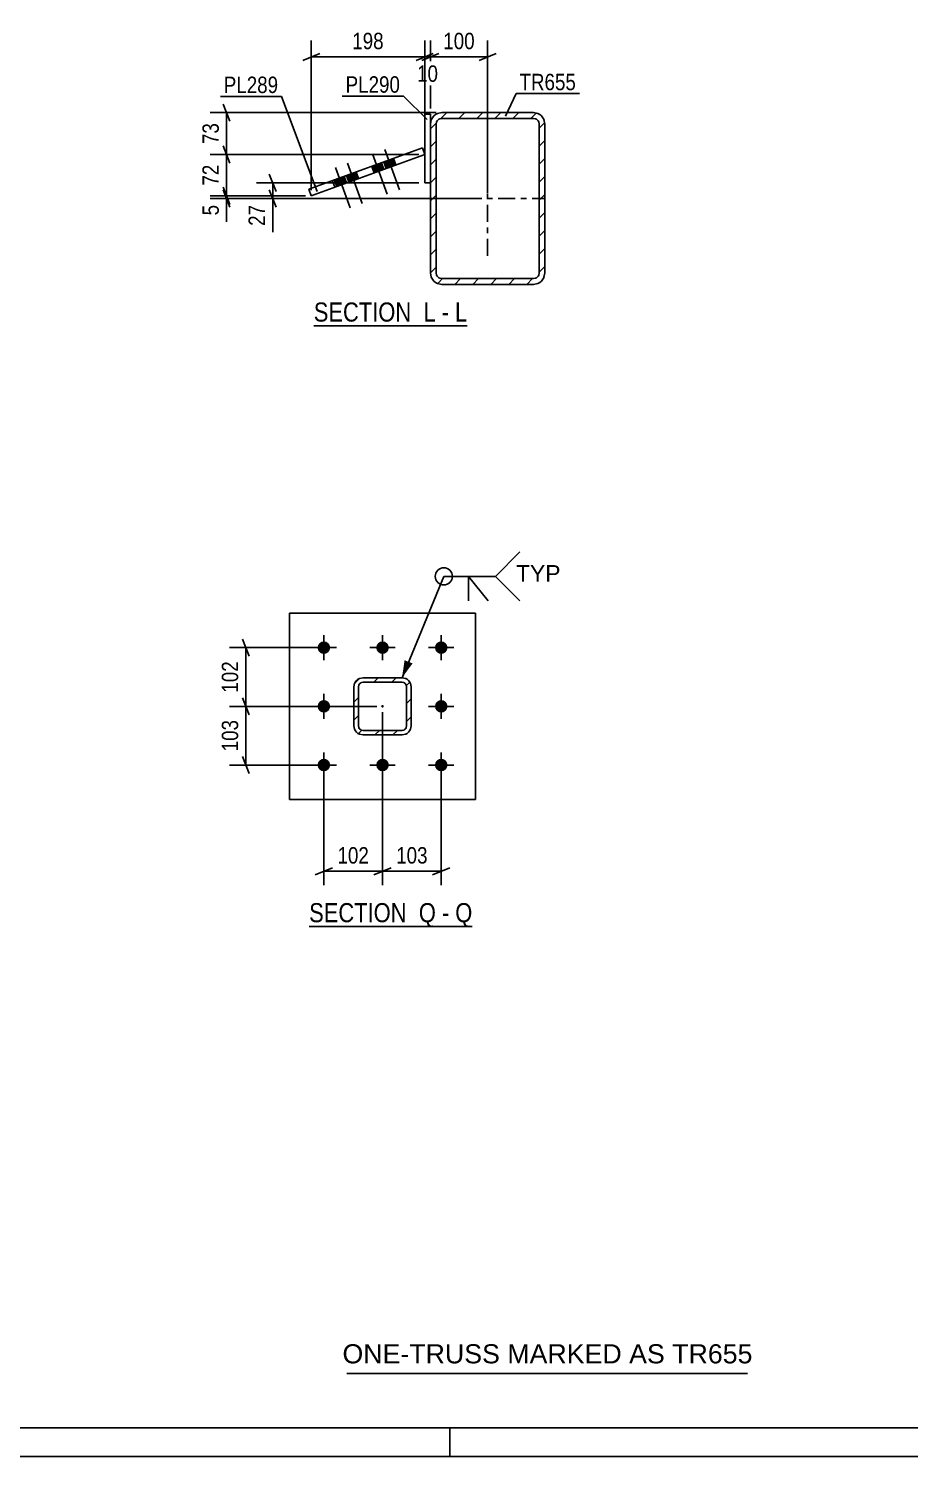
# Model space of a CAD drawing. Header units: millimetres. Extents: x -135 to 1054, y -647 to 194.
# Drawn here: x 560.8 to 714.6, y -647 to -397.6 of the extents above; entities that cross this region are included whole.
import ezdxf

# ---------------------------------------------------------------- set-up
doc = ezdxf.new("R2010")
doc.units = ezdxf.units.MM
doc.linetypes.add('DXK_LINE_DOT2', pattern=[3.9198, 1.9599, -1.9599])
doc.linetypes.add('DXK_LINE_DOT3', pattern=[5.9187, 2.979, -0.9799, 0.9799, -0.9799])
doc.styles.add('Arial', font='ARIAL.TTF', dxfattribs={"height": 0.2})
doc.styles.add('Arial Narrow', font='ARIALN.TTF', dxfattribs={"height": 0.2})

# ---------------------------------------------------------------- blocks, each defined once
blk = doc.blocks.new('Unknown-122571314-1162')
at = {"color": 5, "linetype": 'Continuous'}
for p, q in [((-129.63, -642), (1049.37, -642)), ((634.37, -647), (634.37, -642)), ((-134.63, -647), (1054.37, -647))]:
    blk.add_line(p, q, dxfattribs=at)
blk = doc.blocks.new('Unknown-122571314-22 - 37873')
at = {"color": 6, "linetype": 'Continuous'}
blk.add_line((609.79, -554.45), (638.29, -554.45), dxfattribs=at)
at = {"color": 0, "linetype": 'Continuous'}
blk.add_wipeout([(627.9, -553.7), (627.9, -550.2), (609.79, -550.2), (609.79, -553.7)], dxfattribs=at)
at = {"color": 7, "linetype": 'Continuous', "style": 'Arial Narrow'}
blk.add_text('SECTION ', height=3.34, dxfattribs=at).set_placement((609.79, -553.7))
at = {"color": 0, "linetype": 'Continuous'}
blk.add_wipeout([(631.94, -553.7), (631.94, -550.2), (628.95, -550.2), (628.95, -553.7)], dxfattribs=at)
blk.add_wipeout([(634.26, -553.7), (634.26, -550.2), (632.99, -550.2), (632.99, -553.7)], dxfattribs=at)
at = {"color": 7, "linetype": 'Continuous', "style": 'Arial Narrow'}
blk.add_text('Q', height=3.34, dxfattribs=at).set_placement((628.95, -553.7))
at = {"color": 0, "linetype": 'Continuous'}
blk.add_wipeout([(638.29, -553.7), (638.29, -550.2), (635.31, -550.2), (635.31, -553.7)], dxfattribs=at)
at = {"color": 7, "linetype": 'Continuous', "style": 'Arial Narrow'}
for s, p in [('Q', (635.31, -553.7)), ('-', (632.99, -553.7))]:
    blk.add_text(s, height=3.34, dxfattribs=at).set_placement(p)
blk = doc.blocks.new('Unknown-122571314-27 - 32350')
at = {"color": 6, "linetype": 'Continuous'}
blk.add_line((610.6, -449.54), (637.4, -449.54), dxfattribs=at)
at = {"color": 0, "linetype": 'Continuous'}
blk.add_wipeout([(628.71, -448.79), (628.71, -445.29), (610.6, -445.29), (610.6, -448.79)], dxfattribs=at)
at = {"color": 7, "linetype": 'Continuous', "style": 'Arial Narrow'}
blk.add_text('SECTION ', height=3.34, dxfattribs=at).set_placement((610.6, -448.79))
at = {"color": 0, "linetype": 'Continuous'}
blk.add_wipeout([(631.89, -448.79), (631.89, -445.29), (629.76, -445.29), (629.76, -448.79)], dxfattribs=at)
blk.add_wipeout([(634.22, -448.79), (634.22, -445.29), (632.94, -445.29), (632.94, -448.79)], dxfattribs=at)
at = {"color": 7, "linetype": 'Continuous', "style": 'Arial Narrow'}
blk.add_text('L', height=3.34, dxfattribs=at).set_placement((629.76, -448.79))
at = {"color": 0, "linetype": 'Continuous'}
blk.add_wipeout([(637.4, -448.79), (637.4, -445.29), (635.27, -445.29), (635.27, -448.79)], dxfattribs=at)
at = {"color": 7, "linetype": 'Continuous', "style": 'Arial Narrow'}
for s, p in [('L', (635.27, -448.79)), ('-', (632.94, -448.79))]:
    blk.add_text(s, height=3.34, dxfattribs=at).set_placement(p)
blk = doc.blocks.new('Part-122571314-37894 - 37873')
at = {"linetype": 'Continuous'}
h = blk.add_hatch(dxfattribs=at)
h.set_pattern_fill('', scale=0.7, style=0, pattern_type=0)
h.set_pattern_definition([(45, (618.599, -511.1082), (-1.57154, 1.57154), [])])
h.paths.add_polyline_path([(619.21, -510.99), (618.6, -511.11), (618.08, -511.46), (617.73, -511.97), (617.61, -512.59), (617.61, -519.39), (617.73, -520), (618.08, -520.52), (618.6, -520.86), (619.21, -520.99), (626.01, -520.99), (626.62, -520.86), (627.14, -520.52), (627.49, -520), (627.61, -519.39), (627.61, -512.59), (627.49, -511.97), (627.14, -511.46), (626.62, -511.11), (626.01, -510.99)])
h.paths.add_polyline_path([(626.01, -511.79), (626.32, -511.85), (626.58, -512.02), (626.75, -512.28), (626.81, -512.59), (626.81, -519.39), (626.75, -519.69), (626.58, -519.95), (626.32, -520.13), (626.01, -520.19), (619.21, -520.19), (618.91, -520.13), (618.65, -519.95), (618.47, -519.69), (618.41, -519.39), (618.41, -512.59), (618.47, -512.28), (618.65, -512.02), (618.91, -511.85), (619.21, -511.79)])
blk.add_hatch(color=30, dxfattribs=at).paths.add_polyline_path([(622.61, -516.09, -1), (622.61, -515.89, -1)])
at = {"color": 7, "linetype": 'DXK_LINE_DOT2'}
for p, q in [((618.6, -511.11), (619.21, -510.99)), ((619.21, -510.99), (626.01, -510.99)), ((626.01, -510.99), (626.62, -511.11)), ((617.61, -512.59), (617.73, -511.97)), ((617.61, -519.39), (617.61, -512.59)), ((618.47, -512.28), (618.41, -512.59)), ((618.41, -519.39), (618.41, -512.59)), ((619.21, -511.79), (618.91, -511.85)), ((619.21, -511.79), (626.01, -511.79)), ((626.32, -511.85), (626.01, -511.79)), ((626.81, -512.59), (626.75, -512.28)), ((626.81, -519.39), (626.81, -512.59)), ((627.49, -511.97), (627.61, -512.59)), ((627.61, -519.39), (627.61, -512.59)), ((617.73, -520), (617.61, -519.39)), ((618.41, -519.39), (618.47, -519.69)), ((619.21, -520.99), (618.6, -520.86)), ((618.91, -520.13), (619.21, -520.19)), ((619.21, -520.19), (626.01, -520.19)), ((619.21, -520.99), (626.01, -520.99)), ((626.01, -520.19), (626.32, -520.13)), ((626.62, -520.86), (626.01, -520.99)), ((626.75, -519.69), (626.81, -519.39)), ((627.61, -519.39), (627.49, -520))]:
    blk.add_line(p, q, dxfattribs=at)
at = {"color": 2, "linetype": 'Continuous'}
for p, q in [((619.21, -510.99), (618.6, -511.11)), ((619.21, -510.99), (626.01, -510.99)), ((626.62, -511.11), (626.01, -510.99)), ((617.73, -511.97), (617.61, -512.59)), ((617.61, -519.39), (617.61, -512.59)), ((618.41, -512.59), (618.47, -512.28)), ((618.41, -519.39), (618.41, -512.59)), ((618.91, -511.85), (619.21, -511.79)), ((619.21, -511.79), (626.01, -511.79)), ((626.01, -511.79), (626.32, -511.85)), ((626.75, -512.28), (626.81, -512.59)), ((626.81, -519.39), (626.81, -512.59)), ((627.61, -512.59), (627.49, -511.97)), ((627.61, -519.39), (627.61, -512.59)), ((617.61, -519.39), (617.73, -520)), ((618.47, -519.69), (618.41, -519.39)), ((618.6, -520.86), (619.21, -520.99)), ((619.21, -520.19), (618.91, -520.13)), ((619.21, -520.19), (626.01, -520.19)), ((619.21, -520.99), (626.01, -520.99)), ((626.32, -520.13), (626.01, -520.19)), ((626.01, -520.99), (626.62, -520.86)), ((626.81, -519.39), (626.75, -519.69)), ((627.49, -520), (627.61, -519.39))]:
    blk.add_line(p, q, dxfattribs=at)
at = {"color": 7, "linetype": 'DXK_LINE_DOT3'}
blk.add_line((622.61, -515.99), (622.61, -515.99), dxfattribs=at)
at = {"color": 30, "linetype": 'DXK_LINE_DOT3'}
blk.add_line((622.61, -515.99), (622.61, -515.99), dxfattribs=at)
at = {"color": 30, "linetype": 'Continuous'}
blk.add_circle((622.61, -515.99), 0.1, dxfattribs=at)
at = {"color": 7, "linetype": 'DXK_LINE_DOT2'}
for centre, radius, start, end in [((619.21, -512.59), 1.6, 112.5, 157.5), ((626.01, -512.59), 1.6, 22.5, 67.5), ((619.21, -512.59), 0.8, 112.5, 157.5), ((626.01, -512.59), 0.8, 22.5, 67.5), ((619.21, -519.39), 1.6, 202.5, 247.5), ((619.21, -519.39), 0.8, 202.5, 247.5), ((626.01, -519.39), 0.8, 292.5, 337.5), ((626.01, -519.39), 1.6, 292.5, 337.5)]:
    blk.add_arc(centre, radius, start, end, dxfattribs=at)
at = {"color": 2, "linetype": 'Continuous'}
for centre, radius, start, end in [((619.21, -512.59), 1.6, 112.5, 157.5), ((626.01, -512.59), 1.6, 22.5, 67.5), ((619.21, -512.59), 0.8, 112.5, 157.5), ((626.01, -512.59), 0.8, 22.5, 67.5), ((619.21, -519.39), 1.6, 202.5, 247.5), ((619.21, -519.39), 0.8, 202.5, 247.5), ((626.01, -519.39), 0.8, 292.5, 337.5), ((626.01, -519.39), 1.6, 292.5, 337.5)]:
    blk.add_arc(centre, radius, start, end, dxfattribs=at)
blk = doc.blocks.new('Part-122571314-37911 - 37873')
at = {"color": 2, "linetype": 'Continuous'}
for p, q in [((606.36, -532.24), (606.36, -499.74)), ((606.36, -499.74), (638.86, -499.74)), ((638.86, -499.74), (638.86, -532.24)), ((638.86, -532.24), (606.36, -532.24))]:
    blk.add_line(p, q, dxfattribs=at)
blk = doc.blocks.new('Bolt-122571314-38017 - 37873')
at = {"linetype": 'Continuous'}
for points in [[(612.36, -504.64, -1), (612.36, -506.84, -1)], [(622.61, -504.64, -1), (622.61, -506.84, -1)], [(632.86, -504.64, -1), (632.86, -506.84, -1)], [(612.36, -514.89, -1), (612.36, -517.09, -1)], [(632.86, -514.89, -1), (632.86, -517.09, -1)], [(612.36, -525.14, -1), (612.36, -527.34, -1)], [(622.61, -525.14, -1), (622.61, -527.34, -1)], [(632.86, -525.14, -1), (632.86, -527.34, -1)]]:
    blk.add_hatch(color=1, dxfattribs=at).paths.add_polyline_path(points)
at = {"color": 1, "linetype": 'Continuous'}
for p, q in [((612.36, -507.94), (612.36, -503.54)), ((622.61, -507.94), (622.61, -503.54)), ((632.86, -507.94), (632.86, -503.54)), ((610.16, -505.74), (614.56, -505.74)), ((620.41, -505.74), (624.81, -505.74)), ((630.66, -505.74), (635.06, -505.74)), ((610.16, -515.99), (614.56, -515.99)), ((612.36, -518.19), (612.36, -513.79)), ((630.66, -515.99), (635.06, -515.99)), ((632.86, -518.19), (632.86, -513.79)), ((612.36, -528.44), (612.36, -524.04)), ((622.61, -528.44), (622.61, -524.04)), ((632.86, -528.44), (632.86, -524.04)), ((610.16, -526.24), (614.56, -526.24)), ((620.41, -526.24), (624.81, -526.24)), ((630.66, -526.24), (635.06, -526.24))]:
    blk.add_line(p, q, dxfattribs=at)
blk = doc.blocks.new('Part-122571314-32481 - 32350')
at = {"linetype": 'Continuous'}
h = blk.add_hatch(dxfattribs=at)
h.set_pattern_fill('', scale=0.7, style=0, pattern_type=0)
h.set_pattern_definition([(45, (630.9654, -440.2888), (-1.57154, 1.57154), [])])
h.paths.add_polyline_path([(630.97, -414.29), (630.97, -440.29), (631.12, -441.05), (631.55, -441.7), (632.2, -442.14), (632.97, -442.29), (648.97, -442.29), (649.73, -442.14), (650.38, -441.7), (650.81, -441.05), (650.97, -440.29), (650.97, -414.29), (650.81, -413.52), (650.38, -412.87), (649.73, -412.44), (648.97, -412.29), (632.97, -412.29), (632.2, -412.44), (631.55, -412.87), (631.12, -413.52)])
h.paths.add_polyline_path([(632.26, -413.58), (632.58, -413.36), (632.97, -413.29), (648.97, -413.29), (649.35, -413.36), (649.67, -413.58), (649.89, -413.91), (649.97, -414.29), (649.97, -440.29), (649.89, -440.67), (649.67, -441), (649.35, -441.21), (648.97, -441.29), (632.97, -441.29), (632.58, -441.21), (632.26, -441), (632.04, -440.67), (631.97, -440.29), (631.97, -414.29), (632.04, -413.91)])
at = {"color": 2, "linetype": 'Continuous'}
for p, q in [((631.12, -413.52), (630.97, -414.29)), ((631.97, -414.29), (632.04, -413.91)), ((632.97, -412.29), (632.2, -412.44)), ((632.58, -413.36), (632.97, -413.29)), ((632.97, -412.29), (648.97, -412.29)), ((632.97, -413.29), (648.97, -413.29)), ((649.73, -412.44), (648.97, -412.29)), ((648.97, -413.29), (649.35, -413.36)), ((649.89, -413.91), (649.97, -414.29)), ((650.97, -414.29), (650.81, -413.52)), ((630.97, -440.29), (630.97, -414.29)), ((631.97, -440.29), (631.97, -414.29)), ((649.97, -440.29), (649.97, -414.29)), ((650.97, -440.29), (650.97, -414.29)), ((630.97, -440.29), (631.12, -441.05)), ((632.04, -440.67), (631.97, -440.29)), ((632.97, -441.29), (632.58, -441.21)), ((632.97, -441.29), (648.97, -441.29)), ((649.35, -441.21), (648.97, -441.29)), ((649.97, -440.29), (649.89, -440.67)), ((650.81, -441.05), (650.97, -440.29)), ((632.2, -442.14), (632.97, -442.29)), ((632.97, -442.29), (648.97, -442.29)), ((648.97, -442.29), (649.73, -442.14))]:
    blk.add_line(p, q, dxfattribs=at)
at = {"color": 7, "linetype": 'DXK_LINE_DOT3'}
for p, q in [((640.97, -437.29), (640.97, -417.29)), ((630.97, -427.29), (650.97, -427.29))]:
    blk.add_line(p, q, dxfattribs=at)
at = {"color": 2, "linetype": 'Continuous'}
for centre, radius, start, end in [((632.97, -414.29), 2, 112.5, 157.5), ((632.97, -414.29), 1, 112.5, 157.5), ((648.97, -414.29), 1, 22.5, 67.5), ((648.97, -414.29), 2, 22.5, 67.5), ((632.97, -440.29), 2, 202.5, 247.5), ((632.97, -440.29), 1, 202.5, 247.5), ((648.97, -440.29), 1, 292.5, 337.5), ((648.97, -440.29), 2, 292.5, 337.5)]:
    blk.add_arc(centre, radius, start, end, dxfattribs=at)
blk = doc.blocks.new('Part-122571314-32440 - 32350')
at = {"color": 2, "linetype": 'Continuous'}
for p, q in [((630.97, -412.56), (629.97, -412.56)), ((629.97, -412.56), (629.97, -424.56)), ((630.97, -414.29), (630.97, -412.56)), ((629.97, -424.56), (630.97, -424.56))]:
    blk.add_line(p, q, dxfattribs=at)
at = {"color": 7, "linetype": 'DXK_LINE_DOT2'}
blk.add_line((630.97, -424.56), (630.97, -414.29), dxfattribs=at)
blk = doc.blocks.new('Part-122571314-32483 - 32350')
at = {"color": 2, "linetype": 'Continuous'}
for p, q in [((609.75, -425.69), (629.61, -418.46)), ((629.61, -418.46), (630.02, -419.59)), ((630.02, -419.59), (610.16, -426.82)), ((623.58, -420.66), (623.99, -421.79)), ((610.16, -426.82), (609.75, -425.69))]:
    blk.add_line(p, q, dxfattribs=at)
at = {"color": 7, "linetype": 'DXK_LINE_DOT2'}
blk.add_line((614.26, -425.33), (613.85, -424.2), dxfattribs=at)
blk = doc.blocks.new('Bolt-122571314-32512 - 32350')
at = {"linetype": 'Continuous'}
for points in [[(622.41, -421.08), (620.72, -421.7), (621.13, -422.83), (622.82, -422.21)], [(624.53, -420.31), (622.84, -420.93), (623.25, -422.06), (624.94, -421.44)], [(615.9, -423.45), (614.21, -424.07), (614.62, -425.2), (616.31, -424.58)], [(618.02, -422.68), (616.33, -423.3), (616.74, -424.42), (618.43, -423.81)]]:
    blk.add_hatch(color=1, dxfattribs=at).paths.add_polyline_path(points)
at = {"color": 1, "linetype": 'Continuous'}
for p, q in [((623, -418.74), (625.56, -425.79)), ((616.49, -421.11), (619.06, -428.16)), ((620.88, -419.51), (623.44, -426.56)), ((622.41, -421.08), (622.82, -422.21)), ((622.84, -420.93), (623.25, -422.06)), ((624.53, -420.31), (624.94, -421.44)), ((614.37, -421.88), (616.94, -428.93)), ((615.9, -423.45), (616.31, -424.58)), ((616.33, -423.3), (616.74, -424.42)), ((618.02, -422.68), (618.43, -423.81)), ((620.72, -421.7), (621.13, -422.83)), ((614.21, -424.07), (614.62, -425.2))]:
    blk.add_line(p, q, dxfattribs=at)
blk = doc.blocks.new('StraightDimension-122571314-38131 - 37873')
at = {"color": 7, "linetype": 'Continuous'}
for p, q in [((611.36, -505.74), (595.89, -505.74)), ((598.14, -504.24), (599.34, -507.24)), ((598.74, -515.99), (598.74, -505.74)), ((621.61, -515.99), (595.89, -515.99)), ((599.34, -517.49), (598.14, -514.49))]:
    blk.add_line(p, q, dxfattribs=at)
at = {"color": 0}
blk.add_wipeout([(597.99, -507.52), (593.79, -507.52), (593.79, -514.2), (597.99, -514.2)], dxfattribs=at)
at = {"color": 3, "style": 'Arial Narrow'}
blk.add_text('102', height=2.863, rotation=90.0002, dxfattribs=at).set_placement((597.39, -513.6))
blk = doc.blocks.new('StraightDimension-122571314-38132 - 37873')
at = {"color": 7, "linetype": 'Continuous'}
for p, q in [((621.61, -515.99), (595.89, -515.99)), ((598.14, -514.49), (599.34, -517.49)), ((598.74, -526.24), (598.74, -515.99)), ((599.34, -527.74), (598.14, -524.74)), ((611.36, -526.24), (595.89, -526.24))]:
    blk.add_line(p, q, dxfattribs=at)
at = {"color": 0}
blk.add_wipeout([(597.99, -517.77), (593.79, -517.77), (593.79, -524.45), (597.99, -524.45)], dxfattribs=at)
at = {"color": 3, "style": 'Arial Narrow'}
blk.add_text('103', height=2.863, rotation=90.0002, dxfattribs=at).set_placement((597.39, -523.85))
blk = doc.blocks.new('StraightDimension-122571314-38160 - 37873')
at = {"color": 7, "linetype": 'Continuous'}
for p, q in [((622.61, -516.99), (622.61, -547.2)), ((632.86, -527.24), (632.86, -547.2)), ((621.11, -545.4), (624.11, -544.2)), ((622.61, -544.8), (632.86, -544.8)), ((634.36, -544.2), (631.36, -545.4))]:
    blk.add_line(p, q, dxfattribs=at)
at = {"color": 0}
blk.add_wipeout([(631.08, -544.05), (631.08, -539.85), (624.39, -539.85), (624.39, -544.05)], dxfattribs=at)
at = {"color": 3, "style": 'Arial Narrow'}
blk.add_text('103', height=2.863, dxfattribs=at).set_placement((624.99, -543.45))
blk = doc.blocks.new('StraightDimension-122571314-38161 - 37873')
at = {"color": 7, "linetype": 'Continuous'}
for p, q in [((622.61, -516.99), (622.61, -547.2)), ((612.36, -527.24), (612.36, -547.2)), ((610.86, -545.4), (613.86, -544.2)), ((612.36, -544.8), (622.61, -544.8)), ((624.11, -544.2), (621.11, -545.4))]:
    blk.add_line(p, q, dxfattribs=at)
at = {"color": 0}
blk.add_wipeout([(620.83, -544.05), (620.83, -539.85), (614.14, -539.85), (614.14, -544.05)], dxfattribs=at)
at = {"color": 3, "style": 'Arial Narrow'}
blk.add_text('102', height=2.863, dxfattribs=at).set_placement((614.74, -543.45))
blk = doc.blocks.new('StraightDimension-122571314-37047 - 32350')
at = {"color": 7, "linetype": 'Continuous'}
for p, q in [((594.76, -410.79), (595.96, -413.79)), ((631.97, -412.29), (592.51, -412.29)), ((595.36, -419.61), (595.36, -412.29)), ((595.96, -421.11), (594.76, -418.11)), ((628.97, -419.61), (592.51, -419.61))]:
    blk.add_line(p, q, dxfattribs=at)
at = {"color": 0}
blk.add_wipeout([(594.61, -413.52), (590.41, -413.52), (590.41, -418.38), (594.61, -418.38)], dxfattribs=at)
at = {"color": 3, "style": 'Arial Narrow'}
blk.add_text('73', height=2.863, rotation=90.0002, dxfattribs=at).set_placement((594.01, -417.78))
blk = doc.blocks.new('StraightDimension-122571314-36991 - 32350')
at = {"color": 7, "linetype": 'Continuous'}
for p, q in [((630.97, -411.56), (630.97, -399.71)), ((640.97, -426.29), (640.97, -399.71)), ((629.47, -403.16), (632.47, -401.96)), ((630.97, -402.56), (640.97, -402.56)), ((642.47, -401.96), (639.47, -403.16))]:
    blk.add_line(p, q, dxfattribs=at)
at = {"color": 0}
blk.add_wipeout([(639.31, -401.81), (639.31, -397.61), (632.62, -397.61), (632.62, -401.81)], dxfattribs=at)
at = {"color": 3, "style": 'Arial Narrow'}
blk.add_text('100', height=2.863, dxfattribs=at).set_placement((633.22, -401.21))
blk = doc.blocks.new('StraightDimension-122571314-36992 - 32350')
at = {"color": 7, "linetype": 'Continuous'}
for p, q in [((629.97, -418.61), (629.97, -400.16)), ((630.97, -411.56), (630.97, -400.16)), ((628.47, -403.16), (631.47, -401.96)), ((632.47, -401.96), (629.47, -403.16)), ((629.97, -402.56), (630.97, -402.56))]:
    blk.add_line(p, q, dxfattribs=at)
at = {"color": 0}
blk.add_wipeout([(632.89, -407.51), (632.89, -403.31), (628.04, -403.31), (628.04, -407.51)], dxfattribs=at)
at = {"color": 3, "style": 'Arial Narrow'}
blk.add_text('10', height=2.863, dxfattribs=at).set_placement((628.64, -406.91))
blk = doc.blocks.new('StraightDimension-122571314-36993 - 32350')
at = {"color": 7, "linetype": 'Continuous'}
for p, q in [((610.16, -425.82), (610.16, -399.71)), ((629.97, -418.61), (629.97, -399.71)), ((611.66, -401.96), (608.66, -403.16)), ((610.16, -402.56), (629.97, -402.56)), ((628.47, -403.16), (631.47, -401.96))]:
    blk.add_line(p, q, dxfattribs=at)
at = {"color": 0}
blk.add_wipeout([(623.4, -401.81), (623.4, -397.61), (616.72, -397.61), (616.72, -401.81)], dxfattribs=at)
at = {"color": 3, "style": 'Arial Narrow'}
blk.add_text('198', height=2.863, dxfattribs=at).set_placement((617.32, -401.21))
blk = doc.blocks.new('StraightDimension-122571314-37048 - 32350')
at = {"color": 7, "linetype": 'Continuous'}
for p, q in [((594.76, -418.11), (595.96, -421.11)), ((628.97, -419.61), (592.51, -419.61)), ((595.36, -426.82), (595.36, -419.61)), ((595.96, -428.32), (594.76, -425.32)), ((609.16, -426.82), (592.51, -426.82))]:
    blk.add_line(p, q, dxfattribs=at)
at = {"color": 0}
blk.add_wipeout([(594.61, -420.79), (590.41, -420.79), (590.41, -425.64), (594.61, -425.64)], dxfattribs=at)
at = {"color": 3, "style": 'Arial Narrow'}
blk.add_text('72', height=2.863, rotation=90.0002, dxfattribs=at).set_placement((594.01, -425.04))
blk = doc.blocks.new('StraightDimension-122571314-37049 - 32350')
at = {"color": 7, "linetype": 'Continuous'}
for p, q in [((594.76, -425.32), (595.96, -428.32)), ((595.96, -428.79), (594.76, -425.79)), ((609.16, -426.82), (592.51, -426.82)), ((639.97, -427.29), (592.51, -427.29)), ((595.36, -427.29), (595.36, -426.82))]:
    blk.add_line(p, q, dxfattribs=at)
at = {"color": 0}
blk.add_wipeout([(594.61, -427.81), (590.41, -427.81), (590.41, -430.84), (594.61, -430.84)], dxfattribs=at)
at = {"color": 7, "linetype": 'Continuous'}
blk.add_line((595.36, -427.29), (595.36, -431.37), dxfattribs=at)
blk.add_line((595.36, -427.29), (595.36, -431.37), dxfattribs=at)
at = {"color": 3, "style": 'Arial Narrow'}
blk.add_text('5', height=2.86, rotation=90.0002, dxfattribs=at).set_placement((594.01, -430.24))
blk = doc.blocks.new('StraightDimension-122571314-37257 - 32350')
at = {"color": 7, "linetype": 'Continuous'}
for p, q in [((602.82, -423.06), (604.02, -426.06)), ((628.97, -424.56), (600.57, -424.56)), ((604.02, -428.79), (602.82, -425.79)), ((603.42, -427.29), (603.42, -424.56)), ((639.97, -427.29), (600.57, -427.29))]:
    blk.add_line(p, q, dxfattribs=at)
at = {"color": 0}
blk.add_wipeout([(602.67, -427.81), (598.47, -427.81), (598.47, -432.67), (602.67, -432.67)], dxfattribs=at)
at = {"color": 7, "linetype": 'Continuous'}
blk.add_line((603.42, -427.29), (603.42, -433.2), dxfattribs=at)
blk.add_line((603.42, -427.29), (603.42, -433.2), dxfattribs=at)
at = {"color": 3, "style": 'Arial Narrow'}
blk.add_text('27', height=2.863, rotation=90.0002, dxfattribs=at).set_placement((602.07, -432.07))
blk = doc.blocks.new('Unknown-122571314-38289')
at = {"color": 7, "linetype": 'Continuous'}
blk.add_line((616.37, -632.5), (686.37, -632.5), dxfattribs=at)
at = {"color": 7, "style": 'Arial'}
blk.add_text('ONE-TRUSS MARKED AS TR655', height=3.3428, dxfattribs=at).set_placement((615.61, -630.75))
blk = doc.blocks.new('WeldMark-122571314-38178 - 37873')
at = {"linetype": 'Continuous'}
blk.add_hatch(color=30, dxfattribs=at).paths.add_polyline_path([(627.85, -508.5), (626.01, -510.99), (626.46, -507.93)])
at = {"color": 30, "linetype": 'Continuous'}
for p, q in [((626.01, -510.99), (633.32, -493.29)), ((633.32, -493.29), (642.32, -493.29))]:
    blk.add_line(p, q, dxfattribs=at)
at = {"color": 3, "linetype": 'Continuous'}
for q in [(641.03, -497.58), (637.61, -497.58)]:
    blk.add_line((637.61, -493.29), q, dxfattribs=at)
for start, end in [(90, 270), (270, 90)]:
    blk.add_arc((633.32, -493.29), 1.5, start, end, dxfattribs=at)
at = {"color": 0, "linetype": 'Continuous'}
blk.add_wipeout([(653.7, -494.19), (653.7, -491.19), (645.92, -491.19), (645.92, -494.19)], dxfattribs=at)
blk.add_wipeout([(653.7, -494.19), (653.7, -491.19), (645.92, -491.19), (645.92, -494.19)], dxfattribs=at)
at = {"color": 3, "linetype": 'Continuous'}
for q in [(646.61, -489), (646.61, -497.58)]:
    blk.add_line((642.32, -493.29), q, dxfattribs=at)
at = {"color": 3, "linetype": 'Continuous', "style": 'Arial'}
blk.add_text('TYP', height=2.865, dxfattribs=at).set_placement((645.92, -494.19))
blk = doc.blocks.new('Mark-122571314-37238 - 32350')
at = {"color": 0}
blk.add_wipeout([(625.66, -408.81), (625.66, -405.81), (616.16, -405.81), (616.16, -408.81)], dxfattribs=at)
blk.add_wipeout([(625.66, -408.81), (625.66, -405.81), (616.16, -405.81), (616.16, -408.81)], dxfattribs=at)
at = {"color": 30, "linetype": 'Continuous'}
for p in [(615.56, -409.41), (630.41, -413.51)]:
    blk.add_line(p, (626.26, -409.41), dxfattribs=at)
at = {"color": 3, "style": 'Arial Narrow'}
blk.add_text('PL290', height=2.863, dxfattribs=at).set_placement((616.16, -408.81))
blk = doc.blocks.new('Mark-122571314-37241 - 32350')
at = {"color": 0}
blk.add_wipeout([(656.4, -408.38), (656.4, -405.38), (646.53, -405.38), (646.53, -408.38)], dxfattribs=at)
blk.add_wipeout([(656.4, -408.38), (656.4, -405.38), (646.53, -405.38), (646.53, -408.38)], dxfattribs=at)
at = {"color": 30, "linetype": 'Continuous'}
for p, q in [((644.11, -412.92), (645.93, -408.98)), ((645.93, -408.98), (657, -408.98))]:
    blk.add_line(p, q, dxfattribs=at)
at = {"color": 3, "style": 'Arial Narrow'}
blk.add_text('TR655', height=2.863, dxfattribs=at).set_placement((646.53, -408.38))
blk = doc.blocks.new('Mark-122571314-37244 - 32350')
at = {"color": 0}
blk.add_wipeout([(604.38, -408.87), (604.38, -405.87), (594.88, -405.87), (594.88, -408.87)], dxfattribs=at)
blk.add_wipeout([(604.38, -408.87), (604.38, -405.87), (594.88, -405.87), (594.88, -408.87)], dxfattribs=at)
at = {"color": 30, "linetype": 'Continuous'}
for p in [(594.28, -409.47), (611.19, -426.05)]:
    blk.add_line(p, (604.98, -409.47), dxfattribs=at)
at = {"color": 3, "style": 'Arial Narrow'}
blk.add_text('PL289', height=2.863, dxfattribs=at).set_placement((594.88, -408.87))

msp = doc.modelspace()

# ---------------------------------------------------------------- block references
for name in ['Unknown-122571314-1162', 'Part-122571314-32440 - 32350', 'Part-122571314-32481 - 32350', 'Part-122571314-32483 - 32350', 'Bolt-122571314-32512 - 32350', 'Part-122571314-37911 - 37873', 'Bolt-122571314-38017 - 37873', 'Part-122571314-37894 - 37873', 'Unknown-122571314-38289']:
    msp.add_blockref(name, (0, 0))

# ---------------------------------------------------------------- next in the draw order: block references
for name in ['Mark-122571314-37241 - 32350', 'StraightDimension-122571314-37047 - 32350', 'Unknown-122571314-27 - 32350', 'WeldMark-122571314-38178 - 37873', 'StraightDimension-122571314-38131 - 37873', 'Unknown-122571314-22 - 37873']:
    msp.add_blockref(name, (0, 0))

# ---------------------------------------------------------------- next in the draw order: block references
for name in ['StraightDimension-122571314-36991 - 32350', 'StraightDimension-122571314-38132 - 37873']:
    msp.add_blockref(name, (0, 0))

# ---------------------------------------------------------------- next in the draw order: block references
for name in ['StraightDimension-122571314-36992 - 32350', 'StraightDimension-122571314-38160 - 37873']:
    msp.add_blockref(name, (0, 0))

# ---------------------------------------------------------------- next in the draw order: block references
for name in ['StraightDimension-122571314-36993 - 32350', 'StraightDimension-122571314-38161 - 37873']:
    msp.add_blockref(name, (0, 0))

# ---------------------------------------------------------------- next in the draw order: block references
for name in ['Mark-122571314-37238 - 32350', 'StraightDimension-122571314-37048 - 32350']:
    msp.add_blockref(name, (0, 0))

# ---------------------------------------------------------------- next in the draw order: block references
msp.add_blockref('StraightDimension-122571314-37049 - 32350', (0, 0))

# ---------------------------------------------------------------- next in the draw order: block references
msp.add_blockref('StraightDimension-122571314-37257 - 32350', (0, 0))

# ---------------------------------------------------------------- next in the draw order: block references
msp.add_blockref('Mark-122571314-37244 - 32350', (0, 0))

doc.saveas('drawing.dxf')
